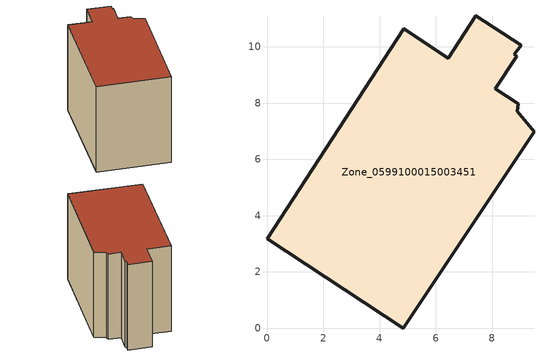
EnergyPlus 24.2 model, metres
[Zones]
Zone_0599100015003451
 floor ground (C_G): 8.12,8.52 8.93,7.98 8.89,7.71 9.49,6.97 4.84,0 0,3.17 4.86,10.63 6.45,9.6 7.43,11.1 9.04,10.05 8.79,9.74 8.87,9.66 z0.95
 wall outside (C_F): 6.45,9.6 4.86,10.63 0,3.17 4.84,0 9.49,6.97 8.89,7.71 8.93,7.98 8.12,8.52 8.87,9.66 8.79,9.74 9.04,10.05 7.43,11.1 6.45,9.6 z0.95:8.54
 roof outside (C_R): 8.87,9.66 8.79,9.74 9.04,10.05 7.43,11.1 6.45,9.6 4.86,10.63 0,3.17 4.84,0 9.49,6.97 8.89,7.71 8.93,7.98 8.12,8.52 z8.54
[BUILDING]
Pand.0599100015003451: North Axis=0; Terrain=City; Loads Convergence Tolerance Value=0.04; Temperature Convergence Tolerance Value=0.4; Solar Distribution=FullExterior; Maximum Number of Warmup Days=25; Minimum Number of Warmup Days=1
[Site:Location]
Rotterdam.The.Hague.AP_ZH_NLD Design_Conditions: Latitude=51.96; Longitude=4.45; Time Zone=1; Elevation=-4.5
[SITE:GROUNDTEMPERATURE:BUILDINGSURFACE]
18, 18, 18, 18, 18, 18, 18, 18, 18, 18, 18, 18
[MATERIAL] Thermal Absorptance=0.9; Solar Absorptance=0.7; Visible Absorptance=0.7
Name | Roughness | Thickness | Conductivity | Density | Specific Heat
G.TI.1965-1974 | MediumSmooth | 0.15 | 0.882353 | 540 | 1210
F.TI.1965-1974 | Rough | 0.3 | 0.697674 | 1920 | 840
R.TI.1965-1974 | MediumRough | 0.2 | 0.232558 | 1500 | 1000
[CONSTRUCTION]
C_G: G.TI.1965-1974
C_F: F.TI.1965-1974
C_R: R.TI.1965-1974
[ZONE]
Zone_0599100015003451: Type=1; Multiplier=1; Ceiling Height=Autocalculate; Volume=Autocalculate; Floor Area=autocalculate; Part of Total Floor Area=Yes
[ZONEINFILTRATION:DESIGNFLOWRATE]
Infil_Zone_0599100015003451: Zone or ZoneList or Space or SpaceList=Zone_0599100015003451; Schedule=AlwaysOn; Design Flow Rate Calculation Method=Flow/Area; Flow Rate per Floor Area=0.003; Constant Term Coefficient=1; Temperature Term Coefficient=0; Velocity Term Coefficient=0; Velocity Squared Term Coefficient=0
[HVACTEMPLATE:ZONE:IDEALLOADSAIRSYSTEM]
Zone_0599100015003451: Maximum Heating Supply Air Temperature=50; Minimum Cooling Supply Air Temperature=13; Maximum Heating Supply Air Humidity Ratio=0.0156; Minimum Cooling Supply Air Humidity Ratio=0.0077; Heating Limit=NoLimit; Cooling Limit=NoLimit; Dehumidification Control Type=ConstantSensibleHeatRatio; Cooling Sensible Heat Ratio=0.7; Dehumidification Setpoint=60; Humidification Control Type=None; Humidification Setpoint=30; Outdoor Air Method=None; Outdoor Air Flow Rate per Person=0.00944; Outdoor Air Flow Rate per Zone Floor Area=0; Outdoor Air Flow Rate per Zone=0; Demand Controlled Ventilation Type=None; Outdoor Air Economizer Type=NoEconomizer; Heat Recovery Type=None; Sensible Heat Recovery Effectiveness=0.7; Latent Heat Recovery Effectiveness=0.65
[ZONECONTROL:THERMOSTAT]
ThermostatControl_Zone_0599100015003451: Zone or ZoneList=Zone_0599100015003451; Control Type Schedule=DualSetpointControlType; Control 1=Thermostat_Zone_0599100015003451; Temperature Difference Between Cutout And Setpoint=0
[THERMOSTATSETPOINT:DUALSETPOINT]
Thermostat_Zone_0599100015003451: Heating Setpoint Temperature Schedule=HeatingSetpoint_Zone_0599100015003451; Cooling Setpoint Temperature Schedule=CoolingSetpoint_Zone_0599100015003451
[SCHEDULE:COMPACT]
HeatingSetpoint_Zone_0599100015003451: Through: 12/31, For: AllDays, Until: 24:00, 21
CoolingSetpoint_Zone_0599100015003451: Through: 12/31, For: AllDays, Until: 24:00, 24
DualSetpointControlType: Through: 12/31, For: AllDays, Until: 24:00, 4
AlwaysOn: Through: 12/31, For: AllDays, Until: 24:00, 1
